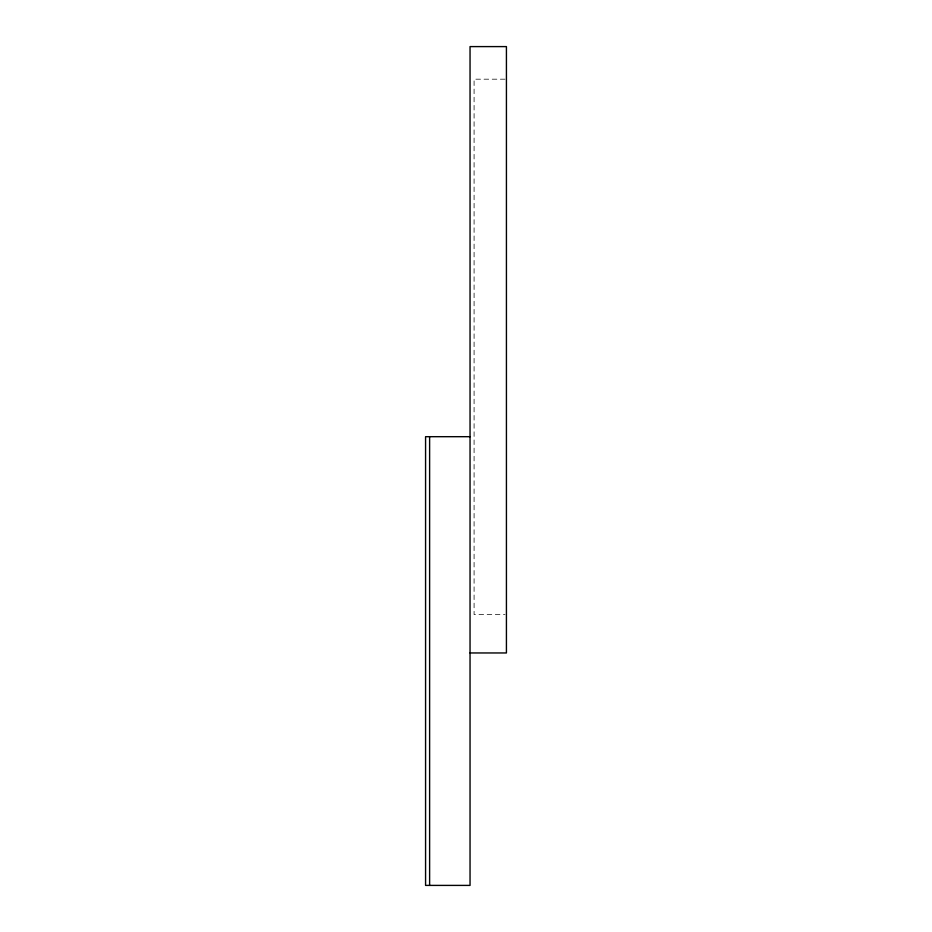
<?xml version="1.0" encoding="UTF-8"?>
<svg xmlns="http://www.w3.org/2000/svg" width="932" height="932" viewBox="0 0 932 932"><rect width="100%" height="100%" fill="white"/><g stroke="black" fill="none" stroke-linecap="round" stroke-linejoin="round"><path stroke-width="0.7" stroke-dasharray="4.66 3.5" d="M505.016 79.185L474.085 79.185L474.085 614.561L505.016 614.561"/><path stroke-width="1.4" d="M470.043 436.689L425.575 436.689L425.575 885.4L470.043 885.4L470.043 46.6L506.425 46.6L506.425 652.959L470.043 652.959M429.617 436.689L429.617 885.4"/></g></svg>
